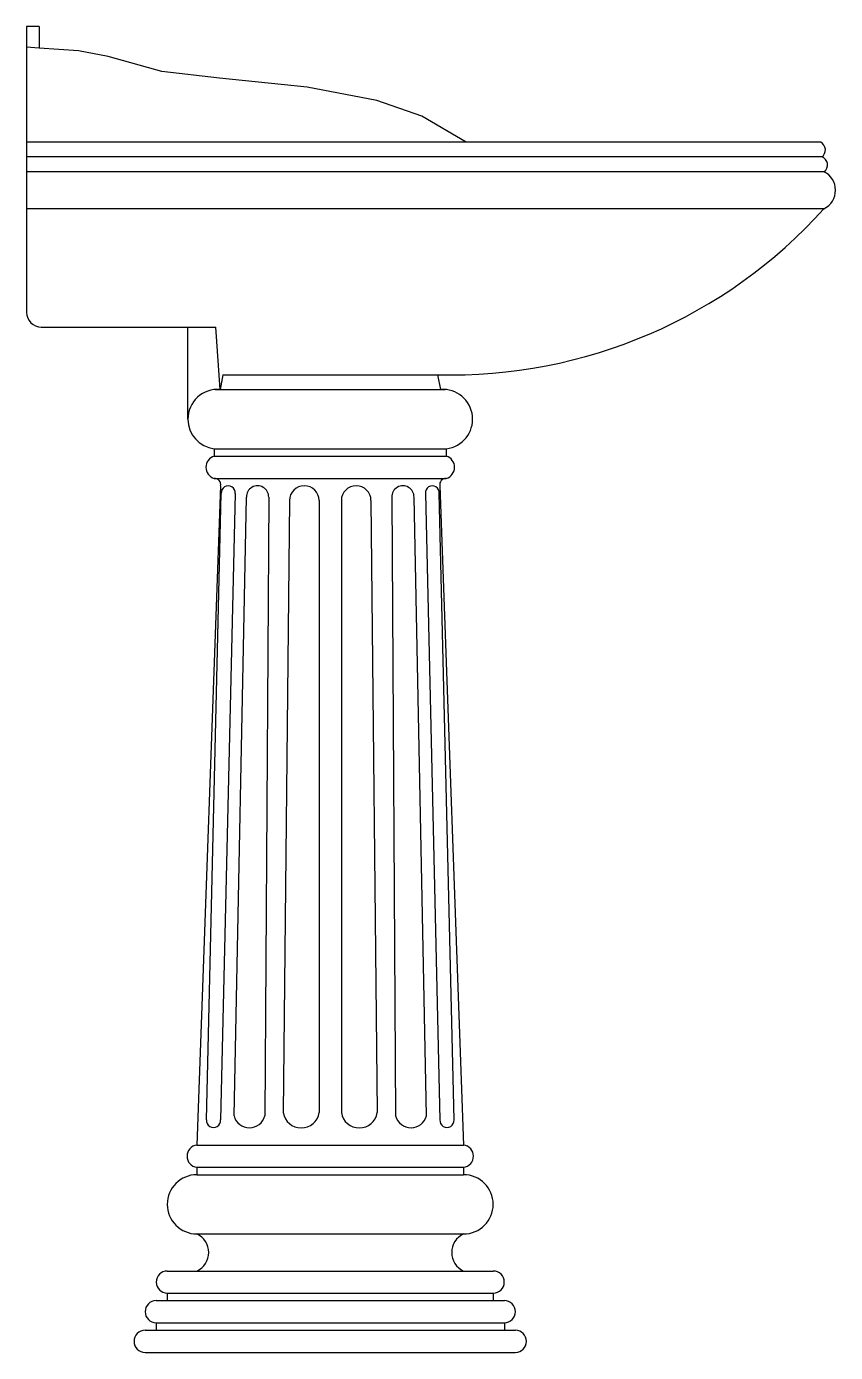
# Model space of a CAD drawing. Header units: millimetres. Extents: x -2940.085 to -2939.539, y 2948.978 to 2949.873.
import ezdxf

# ---------------------------------------------------------------- set-up
doc = ezdxf.new("R2010")
doc.units = ezdxf.units.MM
doc.header["$LTSCALE"] = 10
doc.layers.add('banheiro_louças', color=2, linetype='Continuous')

msp = doc.modelspace()

# ---------------------------------------------------------------- linework, layer by layer
at = {"layer": 'banheiro_louças'}
for p, q in [((-2940.08521, 2949.87261), (-2940.08521, 2949.67969)), ((-2940.07673, 2949.87261), (-2940.08521, 2949.87261)), ((-2940.07673, 2949.87261), (-2940.07673, 2949.85811)), ((-2940.07673, 2949.85811), (-2940.08521, 2949.85874)), ((-2940.05018, 2949.85617), (-2940.07673, 2949.85811)), ((-2940.03009, 2949.85232), (-2940.05018, 2949.85617)), ((-2939.9939, 2949.84225), (-2940.03009, 2949.85232)), ((-2939.95497, 2949.83768), (-2939.9939, 2949.84225)), ((-2939.89588, 2949.83173), (-2939.95497, 2949.83768)), ((-2939.84869, 2949.82257), (-2939.89588, 2949.83173)), ((-2939.81846, 2949.81205), (-2939.84869, 2949.82257)), ((-2939.78857, 2949.79461), (-2939.81846, 2949.81205)), ((-2939.78857, 2949.79461), (-2940.08521, 2949.79461)), ((-2939.54916, 2949.79461), (-2939.78857, 2949.79461)), ((-2939.54846, 2949.78461), (-2940.08521, 2949.78461)), ((-2939.54697, 2949.77461), (-2940.08521, 2949.77461)), ((-2939.54697, 2949.74961), (-2940.08521, 2949.74961)), ((-2940.07521, 2949.66969), (-2939.9763, 2949.66969)), ((-2939.9763, 2949.66969), (-2939.95742, 2949.66969)), ((-2939.9763, 2949.60758), (-2939.9763, 2949.66969)), ((-2939.95455, 2949.62761), (-2939.95742, 2949.66969)), ((-2939.95271, 2949.63761), (-2939.95455, 2949.62761)), ((-2939.95271, 2949.63761), (-2939.80771, 2949.63761)), ((-2939.80771, 2949.63761), (-2939.80586, 2949.62761)), ((-2939.95784, 2949.62761), (-2939.80257, 2949.62761)), ((-2939.95855, 2949.58761), (-2939.80186, 2949.58761)), ((-2939.95855, 2949.58761), (-2939.95855, 2949.58261)), ((-2939.95855, 2949.58261), (-2939.80186, 2949.58261)), ((-2939.80186, 2949.58761), (-2939.80186, 2949.58261)), ((-2939.95421, 2949.56261), (-2939.97021, 2949.11761)), ((-2939.95855, 2949.56761), (-2939.80186, 2949.56761)), ((-2939.80621, 2949.56261), (-2939.79021, 2949.11761)), ((-2939.97021, 2949.11761), (-2939.79021, 2949.11761)), ((-2939.97021, 2949.10261), (-2939.79021, 2949.10261)), ((-2939.97021, 2949.10261), (-2939.97021, 2949.09761)), ((-2939.97021, 2949.09761), (-2939.79021, 2949.09761)), ((-2939.79021, 2949.10261), (-2939.79021, 2949.09761)), ((-2939.97021, 2949.05761), (-2939.79021, 2949.05761)), ((-2939.99021, 2949.03261), (-2939.77021, 2949.03261)), ((-2939.99021, 2949.01761), (-2939.77021, 2949.01761)), ((-2939.99021, 2949.01761), (-2939.99021, 2949.01261)), ((-2939.77021, 2949.01761), (-2939.77021, 2949.01261)), ((-2939.99771, 2949.01261), (-2939.76271, 2949.01261)), ((-2940.00521, 2948.99261), (-2939.75521, 2948.99261)), ((-2939.99771, 2948.99761), (-2939.76271, 2948.99761)), ((-2939.99771, 2948.99761), (-2939.99771, 2948.99261)), ((-2939.99771, 2948.99761), (-2939.99771, 2948.99261)), ((-2939.76271, 2948.99761), (-2939.76271, 2948.99261)), ((-2939.76271, 2948.99761), (-2939.76271, 2948.99261)), ((-2940.00521, 2948.97761), (-2939.75521, 2948.97761))]:
    msp.add_line(p, q, dxfattribs=at)
at = {"layer": 'banheiro_louças', "color": 1}
for p, q in [((-2939.96376, 2949.13471), (-2939.95373, 2949.55742)), ((-2939.94442, 2949.55742), (-2939.95423, 2949.13471)), ((-2939.94513, 2949.13724), (-2939.93676, 2949.55489)), ((-2939.92176, 2949.55489), (-2939.92435, 2949.13724)), ((-2939.83865, 2949.55489), (-2939.83606, 2949.13724)), ((-2939.81528, 2949.13724), (-2939.82365, 2949.55489)), ((-2939.81599, 2949.55742), (-2939.80618, 2949.13471)), ((-2939.79665, 2949.13471), (-2939.80668, 2949.55742)), ((-2939.90771, 2949.55261), (-2939.91191, 2949.13951)), ((-2939.88771, 2949.55261), (-2939.88771, 2949.13951)), ((-2939.87271, 2949.55261), (-2939.87271, 2949.13951)), ((-2939.85271, 2949.55261), (-2939.8485, 2949.13951))]:
    msp.add_line(p, q, dxfattribs=at)
at = {"layer": 'banheiro_louças'}
for centre, radius, start, end in [((-2939.55194, 2949.78939), 0.00591, 306.07527, 61.98904), ((-2939.55015, 2949.77925), 0.00563, 304.50619, 72.43535), ((-2939.55315, 2949.76211), 0.01395, 296.33219, 63.66781), ((-2939.79852, 2949.97573), 0.33824, 268.44366, 318.04799), ((-2940.07521, 2949.67969), 0.01, 180, 270), ((-2939.95619, 2949.60758), 0.0201, 85.31011, 180), ((-2939.80422, 2949.60758), 0.0201, 276.73503, 94.68989), ((-2939.95619, 2949.60758), 0.0201, 180, 263.26497), ((-2939.95633, 2949.57511), 0.00782, 106.5011, 253.4989), ((-2939.80408, 2949.57511), 0.00782, 286.5011, 73.4989), ((-2939.95831, 2949.56344), 0.00419, 348.7007, 93.28656), ((-2939.8021, 2949.56344), 0.00419, 86.71344, 191.2993), ((-2939.96934, 2949.11011), 0.00755, 96.60421, 263.39579), ((-2939.79107, 2949.11011), 0.00755, 276.60421, 83.39579), ((-2939.97021, 2949.07761), 0.02, 90, 270), ((-2939.79021, 2949.07761), 0.02, 270, 90), ((-2939.9759, 2949.04511), 0.01374, 294.4947, 65.5053), ((-2939.78451, 2949.04511), 0.01374, 114.4947, 245.5053), ((-2939.99015, 2949.02511), 0.0075, 90.44412, 269.55588), ((-2939.77026, 2949.02511), 0.0075, 270.44412, 89.55588), ((-2939.99765, 2949.00511), 0.0075, 90.44412, 269.55588), ((-2939.76276, 2949.00511), 0.0075, 270.44412, 89.55588), ((-2940.00515, 2948.98511), 0.0075, 90.44412, 269.55588), ((-2939.75526, 2948.98511), 0.0075, 270.44412, 89.55588)]:
    msp.add_arc(centre, radius, start, end, dxfattribs=at)
at = {"layer": 'banheiro_louças', "color": 1}
for centre, radius, start, end in [((-2939.94908, 2949.55793), 0.00468, 353.71441, 186.28559), ((-2939.92926, 2949.55511), 0.0075, 358.31334, 181.68666), ((-2939.89771, 2949.55261), 0.01, 0, 180), ((-2939.86271, 2949.55261), 0.01, 0, 180), ((-2939.83115, 2949.55511), 0.0075, 358.31334, 181.68666), ((-2939.81133, 2949.55793), 0.00468, 353.71441, 186.28559), ((-2939.959, 2949.13424), 0.00478, 174.40829, 5.59171), ((-2939.93474, 2949.14015), 0.01079, 195.67251, 344.32749), ((-2939.89981, 2949.14141), 0.01225, 188.91195, 351.08805), ((-2939.8606, 2949.14141), 0.01225, 188.91195, 351.08805), ((-2939.82567, 2949.14015), 0.01079, 195.67251, 344.32749), ((-2939.80142, 2949.13424), 0.00478, 174.40829, 5.59171)]:
    msp.add_arc(centre, radius, start, end, dxfattribs=at)

doc.saveas('drawing.dxf')
